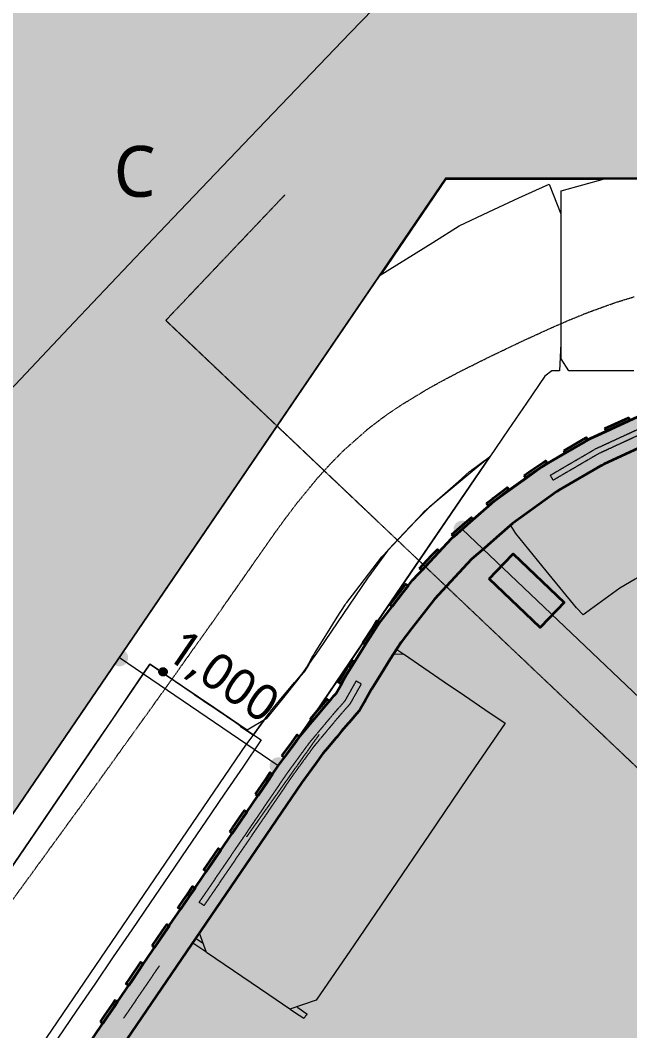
# Model space of a CAD drawing. Header units: millimetres. Extents: x -100577 to 287200, y -212120 to 238461.
# Drawn here: x 48079 to 51250, y 52474 to 57732 of the extents above; entities that cross this region are included whole.
import ezdxf

# ---------------------------------------------------------------- set-up
doc = ezdxf.new("R2010")
doc.units = ezdxf.units.MM
for name, pattern in [('DASHDOT', [3.556, 2.54, -0.508, 0, -0.508]), ('DASHED', [1.524, 1.27, -0.254]), ('PHANTOM', [6.35, 3.175, -0.635, 0.635, -0.635, 0.635, -0.635])]:
    doc.linetypes.add(name, pattern=pattern)
for name, color, linetype, lineweight in [('01_切断（構造・壁）', 7, 'Continuous', 35), ('06_部屋の色', 8, 'Continuous', 0), ('10_見えがかり', 7, 'Continuous', 13), ('11_見えがかり（家具）', 8, 'Continuous', 9), ('13_見えがかり（窓台・隠れた窓）', 7, 'DASHED', 9), ('20_上部（屋根の外形・梁）', 8, 'PHANTOM', 9), ('30_敷地・外構', 8, 'Continuous', 9), ('50_寸法', 3, 'Continuous', 9), ('70_断面の位置', 6, 'DASHDOT', 9)]:
    doc.layers.add(name, color=color, linetype=linetype, lineweight=lineweight)
doc.styles.add('JP', font='NotoSansCJKjp-Regular.otf')

msp = doc.modelspace()

# ---------------------------------------------------------------- hatches: boundary and pattern name
at = {"layer": '01_切断（構造・壁）'}
for points in [[(49764.6, 54304.9), (49776.5, 54326), (49777, 54326.8), (49777, 54326.9), (49778.6, 54329.7), (49886, 54500.5), (49937.2, 54581.9), (50060.5, 54741.4), (50119.3, 54817.6), (50182, 54884.4), (50257.4, 54964.6), (50323.2, 55034.8), (50474.8, 55168), (50516.2, 55204.3), (50547, 55231.4), (50668.9, 55319.3), (50710.6, 55349.3), (50744, 55373.4), (50788.6, 55405.6), (50796.7, 55410.4), (50802.2, 55413.5), (50804.5, 55414.9), (50836.8, 55433.8), (51045.9, 55555.9), (51053.7, 55559.5), (51079.9, 55571.6), (51316.3, 55680.7), (51330, 55685.5), (51351.6, 55693), (51536.7, 55757.7), (51597.5, 55779), (51850.6, 55841), (51886.4, 55849.7), (51886.9, 55849.9), (51888.5, 55850.1), (51923.8, 55855.2), (51988.5, 55864.6), (52170.6, 55891), (52172.1, 55891.2), (52181.7, 55892.6), (52383.2, 55902.3), (52466.6, 55906.3), (52479.2, 55906.9), (53675.6, 55906.7), (54871.9, 55906.5), (54871.8, 55831.5), (54871.8, 55756.5), (53677.3, 55756.7), (52482.8, 55756.9), (52288.7, 55747.6), (52196.1, 55743.1), (52193.5, 55742.8), (52191.9, 55742.5), (52191.3, 55742.4), (52191.2, 55742.4), (52156.2, 55737.4), (51915.6, 55702.4), (51905, 55699.9), (51881, 55694), (51640.2, 55635), (51614.3, 55625.9), (51606.6, 55623.3), (51372.7, 55541.5), (51371.1, 55540.8), (51340.3, 55526.5), (51115.3, 55422.7), (51103.6, 55415.8), (51084.5, 55404.7), (50880.9, 55285.8), (50880.3, 55285.4), (50879.4, 55284.9), (50870.5, 55279.7), (50715.1, 55167.6), (50640.6, 55114), (50570.2, 55052.1), (50496.4, 54987.3), (50427.6, 54926.9), (50296.2, 54786.8), (50254.8, 54742.8), (50233.6, 54720.2), (50147, 54608), (50116.3, 54568.3), (50060.3, 54495.9), (50004.2, 54406.6), (49956.9, 54331.4), (49939.3, 54303.6), (49907.5, 54252.9), (49906.7, 54251.5), (49906.5, 54251.2), (49906.4, 54251), (49906.4, 54251), (49906.4, 54251), (49871.5, 54189.2), (49869.3, 54185.2), (49843.9, 54140.1), (49827.2, 54121.1), (49801.6, 54091.7), (49773.4, 54059.5), (49750.7, 54032.3), (49731.1, 54008.8), (49727.2, 54004.1), (49720.2, 53995.7), (49677.7, 53944.7), (49665.8, 53930.4), (49653.7, 53915.9), (49614.7, 53862.5), (49543.8, 53765.4), (49410.5, 53569.8), (49380.7, 53526.1), (48168.7, 51747.9), (47803.1, 51211.4), (47369.3, 50575), (47224.7, 50362.9), (47212.9, 50370.9), (47207, 50375), (47201.9, 50378.4), (47100.8, 50447.4), (47100.8, 50447.4), (47100.8, 50447.4), (47679.1, 51295.9), (47961.1, 51709.6), (48044.8, 51832.4), (48173, 52020.5), (48766.6, 52891.4), (48843.5, 53004.3), (48856, 53022.5), (48930.1, 53131.3), (49118, 53407), (49233.3, 53576.2), (49281.6, 53647), (49421.2, 53851.9), (49461.7, 53907.4), (49535.4, 54008.2), (49554.8, 54031.6), (49565.1, 54043.9), (49587.9, 54071.2), (49609.1, 54096.6), (49619.4, 54109), (49644.5, 54139.1), (49659.3, 54156.9), (49696.2, 54199.1), (49711.3, 54216.4), (49720.8, 54227.2), (49753.4, 54285)], [(51121.2, 55607.2), (51228.4, 55656.6), (51243.8, 55663.7), (51244.6, 55662), (51250.1, 55650.1), (51234.7, 55643), (51127.5, 55593.5), (51126.7, 55595.2)], [(50906.8, 55492), (51008.7, 55551.5), (51014.3, 55554.8), (51021.3, 55558.9), (51023.4, 55560.1), (51024.3, 55558.5), (51031, 55547.1), (51028.9, 55545.9), (51021.9, 55541.8), (51016.3, 55538.6), (50914.4, 55479.1), (50913.4, 55480.7)], [(50700.3, 55363.7), (50736.5, 55388.3), (50799.3, 55431), (50812, 55439.6), (50813, 55438.1), (50820.4, 55427.2), (50807.8, 55418.6), (50744.9, 55375.9), (50708.8, 55351.3), (50706, 55355.3)], [(50505.5, 55218.5), (50521.7, 55230.9), (50521.8, 55231), (50537.8, 55243.2), (50538.4, 55243.7), (50540.1, 55245), (50612.6, 55300.6), (50615.6, 55296.7), (50621.8, 55288.7), (50549.2, 55233.1), (50547.5, 55231.8), (50546.9, 55231.3), (50530.9, 55219.1), (50530.8, 55219), (50514.6, 55206.6), (50511.6, 55210.4)], [(50324.5, 55055.9), (50393.2, 55116.2), (50425.9, 55145), (50429.1, 55141.3), (50435.8, 55133.7), (50403.1, 55105), (50334.4, 55044.6), (50331.2, 55048.2)], [(50156.7, 54879.3), (50219.2, 54946), (50249.1, 54977.7), (50252.6, 54974.4), (50260, 54967.5), (50230.2, 54935.7), (50167.6, 54869), (50164.1, 54872.4)], [(50519.3, 54824.9), (50597.4, 54907.1), (50643.3, 54955.3), (50908.8, 54702.8), (50871.7, 54663.8), (50784.8, 54572.4)], [(50002.5, 54690.9), (50058.4, 54763.3), (50085.1, 54797.8), (50088.9, 54794.8), (50096.9, 54788.6), (50070.3, 54754.1), (50014.4, 54681.8), (50010.6, 54684.7)], [(49861.6, 54492.7), (49911.3, 54569.4), (49935, 54606), (49939.1, 54603.3), (49947.6, 54597.8), (49923.9, 54561.2), (49874.1, 54484.5), (49870.1, 54487.2)], [(49785, 54369.6), (49804.2, 54401.6), (49808.3, 54399.1), (49817, 54393.8), (49797.9, 54361.9), (49791.8, 54351.7), (49775.4, 54324.4), (49747.6, 54278.1), (49739.9, 54282.7), (49734.8, 54285.8), (49762.5, 54332.1), (49778.9, 54359.4)], [(48828.7, 54324.9), (48827.3, 54324.4), (48826.4, 54324.1), (48826.4, 54324.1), (48826.4, 54324.1), (48824.9, 54323.8), (48823.9, 54323.7), (48822.4, 54323.6), (48821.5, 54323.5), (48820, 54323.7), (48819, 54323.8), (48819, 54323.8), (48819, 54323.8), (48817.6, 54324.1), (48816.7, 54324.3), (48815.3, 54324.8), (48814.5, 54325.1), (48814.5, 54325.1), (48814.5, 54325.1), (48813.2, 54325.8), (48812.5, 54326.2), (48811.4, 54327), (48810.7, 54327.5), (48809.7, 54328.3), (48809.1, 54328.9), (48808.2, 54330), (48807.6, 54330.6), (48807.6, 54330.6), (48807.6, 54330.6), (48806.8, 54331.8), (48806.3, 54332.6), (48806.3, 54332.6), (48806.3, 54332.6), (48805.6, 54333.9), (48805.2, 54334.7), (48805.2, 54334.7), (48805.2, 54334.7), (48804.8, 54336.2), (48804.5, 54337.1), (48804.5, 54337.1), (48804.5, 54337.1), (48804.2, 54338.6), (48804, 54339.5), (48803.9, 54341), (48803.9, 54342), (48803.9, 54342), (48803.9, 54342), (48804, 54343.5), (48804.1, 54344.4), (48804.5, 54345.9), (48804.7, 54346.8), (48805.2, 54348.1), (48805.5, 54349), (48805.5, 54349), (48805.5, 54349), (48806.2, 54350.2), (48806.6, 54351), (48807.3, 54352.1), (48807.8, 54352.7), (48808.7, 54353.7), (48809.3, 54354.4), (48810.3, 54355.3), (48811, 54355.8), (48811, 54355.8), (48811, 54355.8), (48812.2, 54356.6), (48812.9, 54357.1), (48813, 54357.2), (48814.3, 54357.8), (48815.1, 54358.2), (48815.1, 54358.2), (48815.1, 54358.2), (48816.5, 54358.7), (48817.4, 54359), (48817.4, 54359), (48817.4, 54359), (48818.9, 54359.3), (48819.9, 54359.4), (48821.4, 54359.5), (48822.3, 54359.5), (48823.8, 54359.4), (48824.8, 54359.3), (48824.8, 54359.3), (48824.8, 54359.3), (48826.2, 54359), (48827.1, 54358.8), (48828.5, 54358.3), (48829.3, 54357.9), (48829.3, 54357.9), (48829.3, 54357.9), (48830.6, 54357.3), (48831.3, 54356.9), (48832.4, 54356.1), (48833.1, 54355.6), (48834.1, 54354.7), (48834.7, 54354.2), (48835.6, 54353.1), (48836.2, 54352.5), (48836.2, 54352.5), (48836.2, 54352.5), (48837, 54351.3), (48837.5, 54350.5), (48838.2, 54349.2), (48838.6, 54348.3), (48839, 54346.9), (48839.3, 54346), (48839.3, 54346), (48839.3, 54346), (48839.6, 54344.5), (48839.8, 54343.6), (48839.9, 54342), (48839.9, 54341.1), (48839.8, 54339.6), (48839.7, 54338.7), (48839.7, 54338.7), (48839.7, 54338.7), (48839.3, 54337.2), (48839.1, 54336.3), (48838.6, 54335), (48838.3, 54334.1), (48838.3, 54334.1), (48838.3, 54334.1), (48837.6, 54332.9), (48837.2, 54332.1), (48836.5, 54331), (48836, 54330.3), (48835.1, 54329.3), (48834.5, 54328.7), (48833.5, 54327.8), (48832.8, 54327.2), (48832.8, 54327.2), (48832.8, 54327.2), (48831.6, 54326.4), (48830.9, 54325.9), (48830.9, 54325.9), (48830.9, 54325.9), (48829.5, 54325.3), (48828.7, 54324.9), (48828.7, 54324.9)], [(49623.8, 54138.1), (49676.1, 54199.9), (49683, 54194.1), (49687.5, 54190.2), (49635.2, 54128.4), (49600.3, 54087.2), (49593.4, 54093), (49588.9, 54096.9)], [(49440.7, 53904), (49492.1, 53974.4), (49520.3, 54013.1), (49524.6, 54009.9), (49532.4, 54004.2), (49504.2, 53965.5), (49452.8, 53895.2), (49448.5, 53898.3)], [(49303.5, 53705.8), (49352.6, 53777.8), (49379.6, 53817.4), (49384, 53814.4), (49392, 53808.9), (49365, 53769.3), (49315.9, 53697.4), (49311.5, 53700.4)], [(49168.9, 53508.3), (49180.9, 53526), (49184, 53530.5), (49218, 53580.3), (49245, 53619.9), (49249.4, 53616.9), (49257.4, 53611.4), (49230.4, 53571.9), (49196.4, 53522.1), (49193.3, 53517.5), (49181.3, 53499.9), (49173.9, 53505)], [(49064.8, 53355.5), (49110.4, 53422.4), (49117.8, 53417.4), (49122.8, 53414), (49077.2, 53347), (49046.7, 53302.4), (49039.3, 53307.5), (49034.3, 53310.9)], [(48945.4, 53180.3), (48975.8, 53224.9), (48983.2, 53219.9), (48988.2, 53216.5), (48957.8, 53171.9), (48941, 53147.3), (48914.3, 53108.1), (48912.1, 53104.9), (48908.1, 53107.7), (48899.8, 53113.4), (48901.9, 53116.5), (48928.6, 53155.8)], [(48765.2, 52915.9), (48816.6, 52991.5), (48841.2, 53027.5), (48845.2, 53024.8), (48853.6, 53019), (48829, 52983), (48777.6, 52907.5), (48773.6, 52910.2)], [(48649.6, 52746.4), (48706.6, 52830), (48709.7, 52827.9), (48719, 52821.6), (48662, 52737.9), (48643, 52710), (48639.9, 52712.1), (48630.6, 52718.5)], [(48496, 52521), (48520.5, 52557), (48556.2, 52609.3), (48572, 52632.5), (48575.1, 52630.4), (48584.4, 52624.1), (48568.6, 52600.9), (48532.9, 52548.6), (48508.4, 52512.5), (48504.4, 52515.3)]]:
    msp.add_hatch(color=7, dxfattribs=at).paths.add_polyline_path(points)
at = {"layer": '06_部屋の色', "true_color": 0xf6e3a4}
h = msp.add_hatch(color=8, dxfattribs=at)
h.paths.add_polyline_path([(44177.4, 42081.2), (44516.1, 42484.9), (44856, 42887.9), (43127.9, 44348.7), (46290.4, 48988.5), (46486.8, 49276.7), (46378.3, 49373.6), (46372.4, 49378.8), (46552.4, 49642.9), (46666.6, 49540.6), (46851.1, 49811.2), (46742.8, 49908.5), (46737, 49913.7), (46917.2, 50178), (47031.1, 50075.3), (47065.3, 50125.4), (47096.3, 50171), (48311.4, 51953.7), (48204.1, 52052.4), (48198.3, 52057.7), (48379.1, 52322.9), (48484.7, 52225.4), (48492, 52218.7), (48677.3, 52490.5), (48570.2, 52589.5), (48564.4, 52594.8), (48745.3, 52860.2), (48858, 52755.7), (48877.7, 52784.5), (49516.4, 53721.7), (49545.5, 53764.2), (49641.3, 53895.5), (49655.2, 53914.6), (49660, 53920.3), (49764.5, 54045.6), (49774.9, 54058.2), (49843.4, 54136.5), (49845.5, 54138.9), (49907.4, 54248.7), (49909.2, 54251.8), (49909.2, 54251.9), (49911.5, 54255.5), (50062, 54494.7), (50064.5, 54498), (50235.1, 54718.9), (50238, 54721.9), (50429, 54925.4), (50432.2, 54928.2), (50641.8, 55112.4), (50645.2, 55114.8), (50871.6, 55278.1), (50873.4, 55279.1), (51080.1, 55399.8), (51116.2, 55420.9), (51333.5, 55521.2), (51373.4, 55539.6), (51599.3, 55618.6), (51640.8, 55633.1), (51873.2, 55690), (51915.9, 55700.5), (52152.7, 55734.8), (52195.5, 55741), (52196.3, 55741.1), (52200.5, 55741.3), (52482.9, 55754.9), (52538.6, 55754.9), (54873.8, 55754.5), (54873.9, 55903), (54873.9, 55906.5), (58469.9, 55906), (58469.8, 55759.5), (58469.8, 55754), (58509.8, 55754), (58521.4, 55754), (61629.2, 55753.6), (61669.1, 55753.6), (61671, 55753.6), (61677.1, 55753.6), (61679, 55753.5), (61681, 55753.4), (61681.5, 55753.3), (61976.7, 55738.5), (61981, 55737.8), (62269.5, 55693.9), (62273.6, 55692.9), (62556.4, 55620.2), (62560.3, 55618.8), (62834.4, 55518.2), (62838, 55516.4), (63100.7, 55388.7), (63104.1, 55386.6), (63352.8, 55233.1), (63355.8, 55230.8), (63587.9, 55053.1), (63588.7, 55052.3), (63800.4, 54853.6), (63806.6, 54847.7), (63827.7, 54825.8), (63832.7, 54820.5), (63876.8, 54774.8), (64047.5, 54597.6), (66483.2, 52068.4), (66802.3, 51737.1), (66836.9, 51701.1), (66849.8, 51687.7), (66847.6, 51685.6), (66741.1, 51582.1), (66843.2, 51476.3), (66846.7, 51472.7), (66760.5, 51389), (66251.5, 50899.2), (66199.2, 50847.7), (66099.9, 50949.6), (66093.1, 50956.5), (66089.5, 50953), (66089.4, 50952.8), (66088.7, 50952.1), (66085.5, 50949), (65798.8, 50666.6), (65457.1, 50334.7), (65455.7, 50333.3), (65449.7, 50327.5), (64959, 49839.6), (64948.4, 49829), (64514.9, 49402), (64619.1, 49297.4), (64622.1, 49294.3), (64558.2, 49231.4), (64209.6, 48880), (63858.6, 48530.9), (63374.6, 48038.3), (63209.4, 47871.8), (63101.2, 47978.5), (62757.4, 47631.8), (62751.2, 47625.4), (62569.8, 47438.2), (62674.8, 47335.4), (62678.4, 47331.9), (62526.4, 47175.2), (62186.8, 46829.4), (61698.6, 46321.1), (61217.9, 45825.1), (60870.4, 45458.4), (60798.3, 45383.3), (60693.2, 45483.3), (60688.2, 45488.1), (60476.6, 45267.7), (60583.2, 45166.4), (60586.9, 45163), (60534.7, 45108.7), (60052.5, 44594.7), (59577.6, 44093.2), (59351.3, 43848.7), (59245.2, 43947.7), (59240.1, 43952.5), (59127.1, 43830.4), (59123.3, 43826.3), (58798.2, 43479.6), (58793.4, 43474.5), (58791.1, 43472.1), (58786.7, 43467.3), (58785.4, 43465.8), (58328.3, 42967.2), (58324.2, 42962.6), (57843.8, 42443.3), (57833.4, 42432.1), (57526.4, 42092.4), (57519.7, 42085.1), (57178.2, 41712.2), (56717.9, 41198.3), (56709.1, 41188.4), (56708.9, 41188.2), (56707.9, 41187.1), (56250, 40680.5), (56244.5, 40674.4), (55927.7, 40316), (55923, 40310.6), (55590.5, 39939.1), (55585.5, 39933.5), (55128.5, 39411.1), (55121.6, 39403.3), (54664.1, 38885.3), (54492.8, 38686.8), (54605.6, 38588.5), (54607.4, 38587), (54461.8, 38418.2), (54129.2, 38037.8), (53671.3, 37502), (53220.2, 36979.1), (52907.7, 36608.5), (52646.1, 36302.3), (51656.5, 37138.8), (51347.2, 37400.2), (51845.2, 37987.1), (52358.5, 38587.4), (52860.8, 39170.5), (53365.4, 39751.7), (50500.3, 42248), (49986.6, 41656.2), (49475, 41062.4), (48965.7, 40466.8), (48445.3, 39853.7), (48405.3, 39806.3), (50696.8, 37870.2), (50245.1, 37333.6), (49756.1, 36748.6), (49431.2, 36357.7), (48949, 35773.6), (48946.5, 35772), (48943.2, 35772.2), (43003.2, 40658.3), (43001.4, 40661.7), (43002.5, 40665.4), (43671, 41474)])
h.paths.add_polyline_path([(59417.2, 48399.8), (59346.9, 48477.5), (59271.8, 48550.4), (59192, 48618.2), (59108, 48680.7), (59020, 48737.5), (58928.6, 48788.5), (58834, 48833.3), (58736.6, 48871.9), (58637, 48904.1), (58535.4, 48929.6), (58432.5, 48948.5), (58328.5, 48960.5), (58223.9, 48965.8), (58119.2, 48964.2), (58014.9, 48955.8), (57911.3, 48940.5), (57808.9, 48918.5), (57708.2, 48889.9), (57609.6, 48854.7), (57513.5, 48813.2), (57420.3, 48765.4), (57330.4, 48711.7), (57244.3, 48652.2), (57162.2, 48587.2), (57084.5, 48517), (57011.6, 48441.8), (56943.8, 48362.1), (56881.3, 48278), (56824.5, 48190.1), (56773.6, 48098.7), (56728.7, 48004), (56690.1, 47906.7), (56658, 47807.1), (56632.4, 47705.5), (56613.6, 47602.6), (56601.5, 47498.5), (56596.2, 47393.9), (56597.8, 47289.3), (56606.3, 47184.9), (56621.5, 47081.3), (56643.5, 46978.9), (56672.1, 46878.3), (56707.3, 46779.6), (56748.9, 46683.5), (56796.6, 46590.4), (56850.3, 46500.5), (56909.8, 46414.3), (56974.8, 46332.3), (57045, 46254.6), (57120.2, 46181.7), (57199.9, 46113.9), (57284, 46051.4), (57371.9, 45994.6), (57463.4, 45943.6), (57558, 45898.7), (57655.3, 45860.2), (57754.9, 45828), (57856.5, 45802.5), (57959.5, 45783.6), (58063.5, 45771.5), (58168.1, 45766.3), (58272.8, 45767.9), (58377.1, 45776.3), (58480.7, 45791.6), (58583, 45813.6), (58683.7, 45842.2), (58782.4, 45877.4), (58878.5, 45918.9), (58971.7, 45966.6), (59061.5, 46020.4), (59147.7, 46079.9), (59229.8, 46144.9), (59307.4, 46215.1), (59380.3, 46290.2), (59448.1, 46370), (59510.6, 46454.1), (59567.4, 46542), (59618.4, 46633.4), (59663.3, 46728.1), (59701.9, 46825.4), (59734, 46925), (59759.5, 47026.6), (59778.4, 47129.5), (59790.5, 47233.5), (59795.7, 47338.1), (59794.1, 47442.8), (59785.7, 47547.1), (59770.4, 47650.8), (59748.4, 47753.1), (59719.8, 47853.8), (59684.6, 47952.5), (59643.1, 48048.6), (59595.4, 48141.7), (59541.6, 48231.6), (59482.1, 48317.8)], flags=0)
at = {"layer": '30_敷地・外構'}
msp.add_hatch(color=8, dxfattribs=at).paths.add_polyline_path([(203769.5, 214442.2), (243429.9, 177722.4), (287200.4, 133010.5), (281793.1, -51921.2), (240885.5, -149400.6), (236609.7, -153248.5), (133667.7, -201676.7), (129226.2, -203199.9), (92493.3, -208828.8), (80788.6, -210334.9), (60527.7, -212120.5), (29239.6, -207578.6), (4133.8, -203331.5), (-18461.2, -198214.2), (-25999.5, -196278.4), (-94563.8, -156949.3), (-100576.7, -152008.9), (-15558.2, -27276.9), (128293.3, -27285.8), (128295.1, 900.2), (83295.1, 903), (83298.1, 56905.6), (50292.3, 56910.4), (20297, 12903.7), (20297.7, 906.9), (3652.8, 907.9), (165570.8, 238460.5)])
h = msp.add_hatch(color=8, dxfattribs=at)
h.paths.add_polyline_path([(70281.8, 69207.8), (73677.5, 71131.7), (76317.4, 70450.3), (93200.2, 82501.8), (103770.8, 90730.6), (105767.7, 92615), (106777, 92003.9), (118469.6, 107201.5), (129043.6, 119707.7), (151078.7, 145305.3), (166376.8, 164634), (171338.8, 170679.3), (187221.6, 191433.9), (198287.1, 205505.8), (198077.8, 207155.4), (198176.7, 210842.5), (200714.4, 210456.7), (204131.2, 206946.8), (209555.7, 200562), (211125.9, 198648.5), (212482.5, 197237.2), (214840.2, 195221.2), (221884.4, 189362.5), (224837.6, 186553.4), (231278.8, 180241.4), (233222.4, 178925.4), (234262.7, 178289.6), (238252.8, 175499.1), (239941, 174138.4), (238463.9, 171833.7), (214169.7, 143331.8), (209158, 139970.9), (184287.9, 106391.7), (183978.8, 101792.3), (187006.4, 98885.9), (183025.8, 93881.7), (165710.5, 106977.9), (169773.7, 111251.6), (174631.2, 107898.8), (178916.9, 108657.7), (203772.1, 141800.6), (210006.1, 145862.8), (226838.7, 165530.3), (229045.1, 168159.5), (228926.8, 173574.7), (225566, 172051.7), (219062, 168983.4), (203917.8, 160610.9), (202180.3, 160000.3), (200038.9, 159685.2), (197646.8, 159569.2), (191232.4, 159713.7), (183101.3, 159306.8), (180096, 159014.2), (168070.4, 160234.9), (162297.1, 151659), (173068.1, 147576.7), (172195.8, 145262.2), (160705.7, 149610.5), (132461.2, 116785.1), (121949.3, 104357), (112882.8, 92798.2), (110861.5, 90176.8), (104210.4, 83405.4), (97491.3, 77480.3), (91406.2, 72673.6), (81313, 65672.4), (81913.6, 64348.8), (188764.9, 67868.7), (246788.5, 67840.1), (246782.4, 63340.4), (205026.1, 63372.3), (201917.6, 60299.6), (196541.2, 60910.6), (193812.1, 63375.4), (188843, 63378.7), (126859.9, 61341.1), (83292.6, 59800.2), (83292.1, 56905.6), (50292.3, 56910.4), (20297, 12903.7), (20297, 12688.5), (15590.7, 3142.9), (14531.9, 521.6), (14417.8, -2475.5), (17720, -43184.1), (25175.2, -42918.5), (79835.2, -42007), (146150.7, -40578.9), (241235.5, -38178.8), (246311.2, -38102.7), (247627, -49076.9), (261713.2, -83458.2), (157801.7, -94080.4), (165058.9, -133727.2), (125695.1, -141051.4), (124858.5, -140143.1), (118887.5, -141940.9), (123034.3, -155932.7), (127770.8, -172228.3), (146551, -170016.7), (170292.1, -167511), (174821.9, -166335.5), (176248.1, -172157.3), (171364.9, -173432), (147215.1, -175970), (104092.5, -181701.7), (47870.9, -189957.7), (8834.5, -196640), (5104.1, -198423.7), (4305.2, -197393.1), (3768, -190337.6), (6822.6, -189843.8), (32763, -185393.7), (35342.7, -181411.3), (31434.2, -162225.7), (28768.7, -160898.3), (-9297.6, -166488.1), (-10932.9, -168206.2), (-6545.2, -190414.5), (-10493.4, -191063.3), (-16165.6, -162327.1), (-26790.2, -120042.4), (-7087.1, -114417.5), (18234.2, -108159), (19923.5, -105794.1), (14653.4, -79966.8), (13290.8, -79523.1), (-25792.5, -92480.8), (-55264.6, -101098.3), (-56830.6, -103919.1), (-41581.5, -164299.3), (-39301.9, -166240.5), (-28152.8, -163917.1), (-27140.8, -168806), (-41869.2, -171871.6), (-45676.2, -172875.7), (-47156.1, -168100.7), (-45926.7, -165398.6), (-61931.1, -102077.8), (-67560.2, -103569.8), (-63454.4, -97546.1), (-48680.2, -93970.1), (-27190.9, -87692.8), (-10339.7, -82620.1), (13576, -74692.3), (11129, -62712.5), (4851.7, -55163.2), (-7349.7, -55898.5), (-35297.5, -58584.6), (-37037.7, -58789.7), (-28960.4, -46939.4), (-8207.5, -44935.7), (7055.9, -44015.2), (3105.4, -3032.2), (840.6, -3217.9), (7522.9, 6585.8), (10187.5, 6878.3), (11706.4, 9732.8), (14901.5, 15113.4), (16646.9, 17889.1), (22187.6, 25269.1), (30756.1, 36198.6), (31077.5, 37245.9), (31975.8, 38563.7), (31567.5, 38842), (31588.6, 38910.6), (30327, 40042.1), (49726.1, 68502.9)])
h.paths.add_polyline_path([(249686.5, -79169.6), (252259.2, -74874.4), (242638.1, -51401.1), (239775.7, -49213.7), (181560.6, -50672.4), (180361.5, -51600.4), (186760.2, -82836), (189879.9, -85279.1)], flags=0)
h.paths.add_polyline_path([(122432.1, -172857.2), (117492, -157794.3), (113402.4, -143592.4), (102608.5, -146842.3), (107948.6, -173032.7), (109906.3, -174334.1)], flags=0)
h.paths.add_polyline_path([(102996.6, -140548.1), (124602.2, -135154.1), (156696.1, -129184.4), (157833, -127530), (155666.1, -115696.7), (153986.3, -115089.9), (100253.9, -125531.9), (98537.9, -126917.3), (100981.6, -138868.5)], flags=0)
h.paths.add_polyline_path([(181053.6, -86178), (182290.1, -83401.5), (175965.9, -52507), (173537.3, -50882.1), (151095.8, -51446.1), (149631.6, -53415.5), (155735.4, -84812.1), (159727.9, -88358.6)], flags=0)
h.paths.add_polyline_path([(99494.3, -121610.6), (153219.1, -111162.3), (154578.8, -109774.6), (152277.1, -97194.9), (149896.3, -96119.8), (96586.6, -107524.3), (94891.3, -109028.4), (97241.7, -120535.1)], flags=0)
h.paths.add_polyline_path([(75896.9, -176990.2), (78241.8, -179443.5), (101889, -175966.4), (103551.3, -173924.8), (87363.8, -94627.4), (84319.8, -93101.1), (61964.6, -97605.5), (60072.8, -99694.4), (67162.3, -133433.2)], flags=0)
h.paths.add_polyline_path([(95750.4, -103618.9), (148859.4, -92258.5), (150733.9, -89644.7), (148254.3, -79377.5), (145045.1, -77400.2), (93521.8, -88309.4), (91195.7, -90896.2), (93506.5, -102243.3)], flags=0)
h.paths.add_polyline_path([(43382.8, -180823.1), (48031.7, -183881.9), (70055.1, -180646.6), (71981.9, -177742.1), (63245.7, -134234.7), (56561.5, -102428.6), (52408.1, -99533.9), (29809, -104087.4), (28183.3, -106324.1)], flags=0)
h.paths.add_polyline_path([(89321.7, -81754.1), (91291.1, -82655.5), (145232, -71228.9), (146664.1, -69541), (143754.5, -54561.9), (140927.6, -51686.8), (84918.2, -52894.1), (83660.4, -53992.7)], flags=0)
h.paths.add_polyline_path([(26104.8, -96137.2), (28626.9, -98207.3), (83131.5, -87228.8), (85408.9, -85024.9), (82982.7, -73164.2), (80491.6, -71617.5), (25091, -79979.4), (23284.3, -82315)], flags=0)
h.paths.add_polyline_path([(8662.3, -116696.7), (16955.9, -155943.6), (19718.1, -157181.6), (28042.5, -155955.5), (29652, -153514.1), (21590.4, -113992.6), (19195.1, -112036.1), (11433.2, -113952.7)], flags=0)
h.paths.add_polyline_path([(-14901.1, -146868.3), (-13246.6, -153270), (-11595.5, -160014.5), (-10030.9, -161553.2), (11082.9, -158450), (13057.8, -154408.2), (5242.1, -117420.3), (2042.8, -116282), (-6056.4, -118286.7), (-18134.3, -121726.9), (-20359.4, -125135)], flags=0)
h.paths.add_polyline_path([(21655.5, -74325.8), (23826.9, -76129.8), (79893, -67670.8), (81368.1, -65237.5), (79190.5, -54559.2), (77563.5, -53034.8), (26041.5, -53901.6), (19126.3, -61936.4)], flags=0)
h.paths.add_polyline_path([(189980.9, 189290.1), (174073.1, 168504.1), (169859.1, 162049), (180101.3, 161022.9), (182960.3, 161291.7), (191203.4, 161711.3), (197625.7, 161560.6), (199848, 161671.4), (201703.1, 161946.9), (203092.1, 162439.7), (218116.6, 170741.8), (225532, 174554.4), (228861.8, 176201.2), (228827.8, 177751.9), (222409.3, 184045.9), (219560.9, 186746.1), (212587, 192548.9), (210073, 194689.2), (208505.3, 196332.2), (206877.2, 198317.3), (203662.6, 202101.3), (200069.2, 202133.5)], flags=0)
h.paths.add_polyline_path([(11098.7, -3879.5), (11053.3, -3474.8), (10631.2, -2734.1), (9456.7, -2857.9), (9312.6, -4172.2), (12771.6, -42208.1), (13096.5, -42585.8), (13413.3, -42769.7), (14294.3, -42685.8), (14446.4, -42063.9)], flags=0)
at = {"layer": '50_寸法'}
for points in [[(50413.6, 55055.3), (50407.5, 55048.9), (50400.2, 55043.9), (50392.1, 55040.4), (50383.5, 55038.6), (50374.7, 55038.4), (50366, 55040), (50357.8, 55043.3), (50350.4, 55048), (50344, 55054.2), (50339, 55061.4), (50335.5, 55069.5), (50333.7, 55078.2), (50333.5, 55087), (50335.1, 55095.7), (50338.4, 55103.9), (50343.2, 55111.3), (50349.3, 55117.6), (50356.6, 55122.6), (50364.7, 55126.1), (50373.3, 55128), (50382.1, 55128.1), (50390.8, 55126.5), (50399, 55123.3), (50406.4, 55118.5), (50412.7, 55112.3), (50417.7, 55105.1), (50421.2, 55097), (50423.1, 55088.4), (50423.2, 55079.5), (50421.6, 55070.9), (50418.4, 55062.7)], [(48630.3, 54387), (48624.2, 54380.6), (48616.9, 54375.6), (48608.8, 54372.1), (48600.2, 54370.3), (48591.4, 54370.1), (48582.7, 54371.7), (48574.5, 54375), (48567.1, 54379.8), (48560.8, 54385.9), (48555.7, 54393.2), (48552.2, 54401.3), (48550.4, 54409.9), (48550.3, 54418.7), (48551.8, 54427.4), (48555.1, 54435.6), (48559.9, 54443), (48566, 54449.3), (48573.3, 54454.3), (48581.4, 54457.8), (48590, 54459.7), (48598.8, 54459.8), (48607.5, 54458.2), (48615.7, 54455), (48623.1, 54450.2), (48629.4, 54444.1), (48634.5, 54436.8), (48638, 54428.7), (48639.8, 54420.1), (48639.9, 54411.3), (48638.4, 54402.6), (48635.1, 54394.4)], [(49456.5, 53823.9), (49450.3, 53817.5), (49443.1, 53812.5), (49435, 53809), (49426.3, 53807.2), (49417.5, 53807), (49408.8, 53808.6), (49400.6, 53811.9), (49393.2, 53816.7), (49386.9, 53822.8), (49381.9, 53830.1), (49378.4, 53838.2), (49376.5, 53846.8), (49376.4, 53855.6), (49378, 53864.3), (49381.2, 53872.5), (49386, 53879.9), (49392.2, 53886.2), (49399.4, 53891.2), (49407.5, 53894.7), (49416.2, 53896.6), (49425, 53896.7), (49433.7, 53895.1), (49441.9, 53891.9), (49449.3, 53887.1), (49455.6, 53881), (49460.6, 53873.7), (49464.1, 53865.6), (49466, 53857), (49466.1, 53848.2), (49464.5, 53839.5), (49461.3, 53831.3)]]:
    msp.add_hatch(color=7, dxfattribs=at).paths.add_polyline_path(points)
at = {"layer": '70_断面の位置'}
msp.add_hatch(color=7, dxfattribs=at).paths.add_polyline_path([(49110.9, 57011.8), (50143.7, 57548.3), (49662.3, 56488.7)])

# ---------------------------------------------------------------- linework, layer by layer
at = {"layer": '01_切断（構造・壁）'}
for points in [[(49764.6, 54304.9), (49776.5, 54326), (49777, 54326.8), (49777, 54326.9), (49778.6, 54329.7), (49886, 54500.5), (49937.2, 54581.9), (50060.5, 54741.4), (50119.3, 54817.6), (50182, 54884.4), (50257.4, 54964.6), (50323.2, 55034.8), (50474.8, 55168), (50516.2, 55204.3), (50547, 55231.4), (50668.9, 55319.3), (50710.6, 55349.3), (50744, 55373.4), (50788.6, 55405.6), (50796.7, 55410.4), (50802.2, 55413.5), (50804.5, 55414.9), (50836.8, 55433.8), (51045.9, 55555.9), (51053.7, 55559.5), (51079.9, 55571.6), (51316.3, 55680.7)], [(51121.2, 55607.2), (51228.4, 55656.6), (51243.8, 55663.7), (51244.6, 55662), (51250.1, 55650.1), (51234.7, 55643), (51127.5, 55593.5), (51126.7, 55595.2), (51121.2, 55607.2)], [(51340.3, 55526.5), (51115.3, 55422.7), (51103.6, 55415.8), (51084.5, 55404.7), (50880.9, 55285.8), (50880.3, 55285.4), (50879.4, 55284.9), (50870.5, 55279.7), (50715.1, 55167.6), (50640.6, 55114), (50570.2, 55052.1), (50496.4, 54987.3), (50427.6, 54926.9), (50296.2, 54786.8), (50254.8, 54742.8), (50233.6, 54720.2), (50147, 54608), (50116.3, 54568.3), (50060.3, 54495.9), (50004.2, 54406.6), (49956.9, 54331.4), (49939.3, 54303.6), (49907.5, 54252.9), (49906.7, 54251.5), (49906.5, 54251.2), (49906.4, 54251), (49906.4, 54251), (49906.4, 54251), (49871.5, 54189.2), (49869.3, 54185.2), (49843.9, 54140.1), (49827.2, 54121.1), (49801.6, 54091.7), (49773.4, 54059.5), (49750.7, 54032.3), (49731.1, 54008.8), (49727.2, 54004.1), (49720.2, 53995.7), (49677.7, 53944.7), (49665.8, 53930.4), (49653.7, 53915.9), (49614.7, 53862.5), (49543.8, 53765.4), (49410.5, 53569.8), (49380.7, 53526.1), (48168.7, 51747.9)], [(50906.8, 55492), (51008.7, 55551.5), (51014.3, 55554.8), (51021.3, 55558.9), (51023.4, 55560.1), (51024.3, 55558.5), (51031, 55547.1), (51028.9, 55545.9), (51021.9, 55541.8), (51016.3, 55538.6), (50914.4, 55479.1), (50913.4, 55480.7), (50906.8, 55492)], [(50700.3, 55363.7), (50736.5, 55388.3), (50799.3, 55431), (50812, 55439.6), (50813, 55438.1), (50820.4, 55427.2), (50807.8, 55418.6), (50744.9, 55375.9), (50708.8, 55351.3), (50706, 55355.3), (50700.3, 55363.7)], [(50505.5, 55218.5), (50521.7, 55230.9), (50521.8, 55231), (50537.8, 55243.2), (50538.4, 55243.7), (50540.1, 55245), (50612.6, 55300.6), (50615.6, 55296.7), (50621.8, 55288.7), (50549.2, 55233.1), (50547.5, 55231.8), (50546.9, 55231.3), (50530.9, 55219.1), (50530.8, 55219), (50514.6, 55206.6), (50511.6, 55210.4), (50505.5, 55218.5)], [(50324.5, 55055.9), (50393.2, 55116.2), (50425.9, 55145), (50429.1, 55141.3), (50435.8, 55133.7), (50403.1, 55105), (50334.4, 55044.6), (50331.2, 55048.2), (50324.5, 55055.9)], [(50156.7, 54879.3), (50219.2, 54946), (50249.1, 54977.7), (50252.6, 54974.4), (50260, 54967.5), (50230.2, 54935.7), (50167.6, 54869), (50164.1, 54872.4), (50156.7, 54879.3)], [(50519.3, 54824.9), (50597.4, 54907.1), (50643.3, 54955.3), (50908.8, 54702.8), (50871.7, 54663.8), (50784.8, 54572.4), (50519.3, 54824.9)], [(50002.5, 54690.9), (50058.4, 54763.3), (50085.1, 54797.8), (50088.9, 54794.8), (50096.9, 54788.6), (50070.3, 54754.1), (50014.4, 54681.8), (50010.6, 54684.7), (50002.5, 54690.9)], [(49861.6, 54492.7), (49911.3, 54569.4), (49935, 54606), (49939.1, 54603.3), (49947.6, 54597.8), (49923.9, 54561.2), (49874.1, 54484.5), (49870.1, 54487.2), (49861.6, 54492.7)], [(49785, 54369.6), (49804.2, 54401.6), (49808.3, 54399.1), (49817, 54393.8), (49797.9, 54361.9), (49791.8, 54351.7), (49775.4, 54324.4), (49747.6, 54278.1), (49739.9, 54282.7), (49734.8, 54285.8), (49762.5, 54332.1), (49778.9, 54359.4), (49785, 54369.6)], [(48828.7, 54324.9), (48827.3, 54324.4), (48826.4, 54324.1), (48826.4, 54324.1), (48826.4, 54324.1), (48824.9, 54323.8), (48823.9, 54323.7), (48822.4, 54323.6), (48821.5, 54323.5), (48820, 54323.7), (48819, 54323.8), (48819, 54323.8), (48819, 54323.8), (48817.6, 54324.1), (48816.7, 54324.3), (48815.3, 54324.8), (48814.5, 54325.1), (48814.5, 54325.1), (48814.5, 54325.1), (48813.2, 54325.8), (48812.5, 54326.2), (48811.4, 54327), (48810.7, 54327.5), (48809.7, 54328.3), (48809.1, 54328.9), (48808.2, 54330), (48807.6, 54330.6), (48807.6, 54330.6), (48807.6, 54330.6), (48806.8, 54331.8), (48806.3, 54332.6), (48806.3, 54332.6), (48806.3, 54332.6), (48805.6, 54333.9), (48805.2, 54334.7), (48805.2, 54334.7), (48805.2, 54334.7), (48804.8, 54336.2), (48804.5, 54337.1), (48804.5, 54337.1), (48804.5, 54337.1), (48804.2, 54338.6), (48804, 54339.5), (48803.9, 54341), (48803.9, 54342), (48803.9, 54342), (48803.9, 54342), (48804, 54343.5), (48804.1, 54344.4), (48804.5, 54345.9), (48804.7, 54346.8), (48805.2, 54348.1), (48805.5, 54349), (48805.5, 54349), (48805.5, 54349), (48806.2, 54350.2), (48806.6, 54351), (48807.3, 54352.1), (48807.8, 54352.7), (48808.7, 54353.7), (48809.3, 54354.4), (48810.3, 54355.3), (48811, 54355.8), (48811, 54355.8), (48811, 54355.8), (48812.2, 54356.6), (48812.9, 54357.1), (48813, 54357.2), (48814.3, 54357.8), (48815.1, 54358.2), (48815.1, 54358.2), (48815.1, 54358.2), (48816.5, 54358.7), (48817.4, 54359), (48817.4, 54359), (48817.4, 54359), (48818.9, 54359.3), (48819.9, 54359.4), (48821.4, 54359.5), (48822.3, 54359.5), (48823.8, 54359.4), (48824.8, 54359.3), (48824.8, 54359.3), (48824.8, 54359.3), (48826.2, 54359), (48827.1, 54358.8), (48828.5, 54358.3), (48829.3, 54357.9), (48829.3, 54357.9), (48829.3, 54357.9), (48830.6, 54357.3), (48831.3, 54356.9), (48832.4, 54356.1), (48833.1, 54355.6), (48834.1, 54354.7), (48834.7, 54354.2), (48835.6, 54353.1), (48836.2, 54352.5), (48836.2, 54352.5), (48836.2, 54352.5), (48837, 54351.3), (48837.5, 54350.5), (48838.2, 54349.2), (48838.6, 54348.3), (48839, 54346.9), (48839.3, 54346), (48839.3, 54346), (48839.3, 54346), (48839.6, 54344.5), (48839.8, 54343.6), (48839.9, 54342), (48839.9, 54341.1), (48839.8, 54339.6), (48839.7, 54338.7), (48839.7, 54338.7), (48839.7, 54338.7), (48839.3, 54337.2), (48839.1, 54336.3), (48838.6, 54335), (48838.3, 54334.1), (48838.3, 54334.1), (48838.3, 54334.1), (48837.6, 54332.9), (48837.2, 54332.1), (48836.5, 54331), (48836, 54330.3), (48835.1, 54329.3), (48834.5, 54328.7), (48833.5, 54327.8), (48832.8, 54327.2), (48832.8, 54327.2), (48832.8, 54327.2), (48831.6, 54326.4), (48830.9, 54325.9), (48830.9, 54325.9), (48830.9, 54325.9), (48829.5, 54325.3), (48828.7, 54324.9), (48828.7, 54324.9), (48828.7, 54324.9)], [(48173, 52020.5), (48766.6, 52891.4), (48843.5, 53004.3), (48856, 53022.5), (48930.1, 53131.3), (49118, 53407), (49233.3, 53576.2), (49281.6, 53647), (49421.2, 53851.9), (49461.7, 53907.4), (49535.4, 54008.2), (49554.8, 54031.6), (49565.1, 54043.9), (49587.9, 54071.2), (49609.1, 54096.6), (49619.4, 54109), (49644.5, 54139.1), (49659.3, 54156.9), (49696.2, 54199.1), (49711.3, 54216.4), (49720.8, 54227.2), (49753.4, 54285), (49764.6, 54304.9)], [(49623.8, 54138.1), (49676.1, 54199.9), (49683, 54194.1), (49687.5, 54190.2), (49635.2, 54128.4), (49600.3, 54087.2), (49593.4, 54093), (49588.9, 54096.9), (49623.8, 54138.1)], [(49440.7, 53904), (49492.1, 53974.4), (49520.3, 54013.1), (49524.6, 54009.9), (49532.4, 54004.2), (49504.2, 53965.5), (49452.8, 53895.2), (49448.5, 53898.3), (49440.7, 53904)], [(49303.5, 53705.8), (49352.6, 53777.8), (49379.6, 53817.4), (49384, 53814.4), (49392, 53808.9), (49365, 53769.3), (49315.9, 53697.4), (49311.5, 53700.4), (49303.5, 53705.8)], [(49168.9, 53508.3), (49180.9, 53526), (49184, 53530.5), (49218, 53580.3), (49245, 53619.9), (49249.4, 53616.9), (49257.4, 53611.4), (49230.4, 53571.9), (49196.4, 53522.1), (49193.3, 53517.5), (49181.3, 53499.9), (49173.9, 53505), (49168.9, 53508.3)], [(49064.8, 53355.5), (49110.4, 53422.4), (49117.8, 53417.4), (49122.8, 53414), (49077.2, 53347), (49046.7, 53302.4), (49039.3, 53307.5), (49034.3, 53310.9), (49064.8, 53355.5)], [(48945.4, 53180.3), (48975.8, 53224.9), (48983.2, 53219.9), (48988.2, 53216.5), (48957.8, 53171.9), (48941, 53147.3), (48914.3, 53108.1), (48912.1, 53104.9), (48908.1, 53107.7), (48899.8, 53113.4), (48901.9, 53116.5), (48928.6, 53155.8), (48945.4, 53180.3)], [(48765.2, 52915.9), (48816.6, 52991.5), (48841.2, 53027.5), (48845.2, 53024.8), (48853.6, 53019), (48829, 52983), (48777.6, 52907.5), (48773.6, 52910.2), (48765.2, 52915.9)], [(48649.6, 52746.4), (48706.6, 52830), (48709.7, 52827.9), (48719, 52821.6), (48662, 52737.9), (48643, 52710), (48639.9, 52712.1), (48630.6, 52718.5), (48649.6, 52746.4)], [(48496, 52521), (48520.5, 52557), (48556.2, 52609.3), (48572, 52632.5), (48575.1, 52630.4), (48584.4, 52624.1), (48568.6, 52600.9), (48532.9, 52548.6), (48508.4, 52512.5), (48504.4, 52515.3), (48496, 52521)]]:
    msp.add_lwpolyline(points, dxfattribs=at)
at = {"layer": '10_見えがかり'}
for points in [[(49960.3, 56412.5), (50295.5, 56904.4), (51100.6, 56904.2)], [(50893.9, 56553.3), (50893.9, 56699), (50893.9, 56844.8), (51118.9, 56907.2), (51512.7, 56907.2)], [(50225.6, 56575.7), (50362.8, 56661.3), (50516.2, 56735.6), (50673.6, 56807.2), (50831, 56878.7), (50891.9, 56724.9)], [(44909.5, 48653.9), (45069.2, 49242), (49951.1, 56404.5), (50225.6, 56575.7)], [(51272.1, 55907.6), (51204.2, 55907.7), (51136.3, 55907.7), (51000.5, 55907.7), (50932.6, 55907.7), (50893.8, 55970.2), (50893.8, 56116), (50893.8, 56261.7), (50893.9, 56553.3)], [(50891.8, 56049.8), (50885.5, 55907.8), (50864.9, 55907.8), (50844.2, 55907.8), (50808.7, 55879.8), (50713.4, 55740.1), (50618.2, 55600.4), (50522.9, 55460.6), (50419.3, 55374.5), (50315.6, 55288.4), (50211.9, 55202.3), (50133.7, 55123.7), (49989.8, 54970.5), (49885.2, 54828), (49632.5, 54455.2), (49523.6, 54302.2), (49441, 54199.5), (49358.4, 54096.7), (49258.7, 54037.5), (49090.4, 54152.2), (48922.1, 54266.9), (48834.8, 54326.4)], [(51124.4, 55595.4), (51044.5, 55558.5), (51031.2, 55550.7)], [(50911.1, 55480.6), (50821.9, 55428.5)], [(50513.3, 55450), (49938.2, 54606.3)], [(50706.9, 55350.4), (50623.2, 55290.1)], [(50512.9, 55205.5), (50435.3, 55137.3)], [(50330.9, 55045.5), (50321.1, 55036.9), (50259.2, 54971)], [(50164.1, 54869.6), (50117, 54819.6), (50095.8, 54792)], [(50010.8, 54682), (49947.6, 54600.2)], [(49860, 54491.5), (49610.8, 54125.8)], [(48803.3, 54347.9), (48753.9, 54381.6), (47310.6, 52264.2), (46589, 51205.5), (46578.9, 50902.2), (46914.5, 50673.5), (46686, 50193.9), (46193.1, 49470.9), (45700.3, 48747.8), (45323.5, 48371.8)], [(49539.5, 54321), (49558.3, 54342.2), (49581.7, 54380.4)], [(49733.4, 54253.7), (49718.3, 54228.9), (49687.7, 54192.7)], [(49223.9, 54058.8), (49292.8, 54011.8), (49348.1, 54088.3)], [(49589.1, 54094), (49530.5, 54008.1)], [(49597.8, 54086.6), (49539.6, 54017.8)]]:
    msp.add_lwpolyline(points, dxfattribs=at)
at = {"layer": '11_見えがかり（家具）'}
for points in [[(51105.4, 55414.6), (51133.3, 55428.8)], [(51615.7, 54990.8), (51529.6, 54953.1), (51444.2, 54913.7), (51360.5, 54871), (51279.2, 54823.6), (51198, 54776.2), (51121.7, 54721.2), (51045.4, 54666.2), (51012.4, 54641.9), (51008.2, 54638.3), (50973.2, 54674.1), (50814.9, 54867.8), (50656.6, 55061.4), (50631.2, 55103)], [(50023.1, 54432.8), (50072.1, 54434.4), (50177.9, 54362.3), (50283.7, 54290.2), (50389.5, 54218.1), (50495.4, 54145.9), (50601.2, 54073.8), (50404.8, 53785.6), (50208.3, 53497.5), (50011.9, 53209.3), (49815.5, 52921.1), (49619.1, 52632.9), (49481.3, 52586.1), (49372.8, 52660.1), (49047.5, 52881.8), (49011.6, 52980.9)], [(50038.5, 54457.3), (50069.3, 54436.3)], [(48993.7, 52954.8), (49027.2, 52932)], [(49044.7, 52883.8), (49023.4, 52898.3), (48976.8, 52930)], [(49518.9, 52596.8), (49522.3, 52594.5), (49570.5, 52561.6), (49569.1, 52559.6), (49566.3, 52555.5), (49564.9, 52553.4), (49563.5, 52551.3), (49560.6, 52547.2), (49559.2, 52545.1), (49557.8, 52543.1), (49555, 52538.9), (49553.6, 52536.9), (49505.4, 52569.7), (49483.4, 52584.7)]]:
    msp.add_lwpolyline(points, dxfattribs=at)
at = {"layer": '13_見えがかり（窓台・隠れた窓）'}
for points in [[(51073.6, 55502.6), (51338.9, 55625), (51614.6, 55721.4), (51898.4, 55790.9), (52177.6, 55831.4), (52181.9, 55801.7), (51904.1, 55761.4), (51623.2, 55692.6), (51350.1, 55597.2), (51087.5, 55476), (50852.1, 55338.5), (50837, 55364.4), (51073.6, 55502.6)], [(49770, 54192.3), (49827.3, 54294), (49853.5, 54279.3), (49794.6, 54174.9), (49727.8, 54098.4), (49606.3, 53952.8), (49494.8, 53800), (49034.6, 53124.9), (49009.9, 53141.8), (49470.3, 53817.3), (49582.7, 53971.3), (49705, 54117.9), (49770, 54192.3)], [(49634.3, 54016), (49256, 53482.9)], [(48617.7, 52539.8), (48803.4, 52812.2)]]:
    msp.add_lwpolyline(points, dxfattribs=at)
at = {"layer": '20_上部（屋根の外形・梁）'}
for points in [[(49971.5, 55668.7), (50054, 55725.3), (50054.7, 55725.7), (50196.8, 55812.3), (50197.3, 55812.6), (50263.2, 55849), (50285.1, 55861.1), (50285.4, 55861.2), (50374.6, 55907.9), (50374.9, 55908), (50520.1, 55980.4), (50520.3, 55980.5), (50624, 56030), (50624, 56030), (50701.2, 56066.9), (50701.4, 56067), (50845.6, 56132.9), (50845.9, 56133), (50937.4, 56172.7), (50937.7, 56172.8), (50996.7, 56196.8), (51030, 56210.4), (51030.5, 56210.6), (51178.1, 56263.9), (51178.8, 56264.1), (51273.8, 56293.2)], [(47967.3, 53056.4), (48192.3, 53365.8), (48417.3, 53675.1), (48424, 53684.3), (48424.1, 53684.5), (48640.6, 53985.9), (48839.1, 54262.5), (48839.2, 54262.6), (48863.6, 54296.9), (49073.1, 54591.7), (49073.2, 54591.9), (49085.4, 54609.2), (49305.1, 54923.5), (49400.1, 55059.3), (49400.2, 55059.5), (49458.9, 55140.2), (49459.1, 55140.4), (49519.3, 55219.8), (49519.6, 55220.2), (49529.9, 55232.8), (49626.6, 55350.6), (49627.1, 55351.2), (49693.8, 55424.8), (49694.2, 55425.3), (49764, 55495.7), (49764.8, 55496.4), (49784.6, 55513.9), (49891, 55607.5), (49891.8, 55608.2), (49933.5, 55639.9), (49933.5, 55639.9), (49970.9, 55668.3), (49971.5, 55668.7)]]:
    msp.add_lwpolyline(points, dxfattribs=at)
at = {"layer": '30_敷地・外構'}
for points in [[(236609.7, -153248.5), (133667.7, -201676.7), (129226.2, -203199.9), (92493.3, -208828.8), (80788.6, -210334.9), (60527.7, -212120.5), (29239.6, -207578.6), (4133.8, -203331.5), (-18461.2, -198214.2), (-25999.5, -196278.4), (-94563.8, -156949.3), (-100576.7, -152008.9), (-15558.2, -27276.9), (128293.3, -27285.8), (128295.1, 900.2), (83295.1, 903), (83298.1, 56905.6), (50292.3, 56910.4), (20297, 12903.7), (20297.7, 906.9), (3652.8, 907.9), (165570.8, 238460.5)], [(188843, 63378.7), (126859.9, 61341.1), (83292.6, 59800.2), (83292.1, 56905.6), (50292.3, 56910.4), (20297, 12903.7), (20297, 12688.5), (15590.7, 3142.9), (14531.9, 521.6), (14417.8, -2475.5), (17720, -43184.1), (25175.2, -42918.5), (79835.2, -42007), (146150.7, -40578.9), (241235.5, -38178.8)], [(83295.1, 56902.6), (83292.1, 900), (20300.7, 903.9), (20300, 12902.8), (50293.9, 56907.4), (83295.1, 56902.6)], [(46698.7, 50212.6), (49256.4, 53965.2), (49257.8, 53967.2), (49259.2, 53969.1), (49288.2, 54008.9), (49331, 54067.5), (49373.8, 54126.1), (49376.8, 54129.9), (49379.8, 54133.8), (49397.3, 54154.9), (49443.7, 54210.6), (49490.2, 54266.4), (49506.5, 54285.8), (49507.6, 54287.2), (49508.7, 54288.5), (49526.7, 54309), (49544.7, 54329.6), (49562.6, 54353.9), (49580.5, 54385.6), (49598.4, 54417.4), (49605.6, 54430), (49607.5, 54433.1), (49609.3, 54436.2), (49668.8, 54530.8), (49728.3, 54625.3), (49769.3, 54690.3), (49773.4, 54696.2), (49777.6, 54702.1), (49824.5, 54763.1), (49892.8, 54851.5), (49961, 54939.9), (49965.7, 54945.4), (49970.4, 54950.8), (49999, 54981.6), (50075.5, 55063.1), (50151.9, 55144.5), (50180.9, 55175), (50186, 55180), (50191.2, 55185), (50275.1, 55258.8), (50359.1, 55332.5), (50416.9, 55383.2), (50422.5, 55387.6), (50428.2, 55392.1), (50453.3, 55410.4), (50488.1, 55435.5), (50522.9, 55460.6), (50139.4, 54897.8), (49755.8, 54335), (49500, 53959.8), (49500, 53959.8), (49500, 53959.8), (49480.3, 53932.8), (49450.8, 53892.4), (49421.2, 53851.9)], [(47984.1, 53252.3), (48080.3, 53393.4), (48176.6, 53534.6), (48272.8, 53675.8), (48369, 53816.9), (48465.2, 53958.1), (48561.4, 54099.3), (48657.6, 54240.4), (48753.9, 54381.6), (48778, 54365.1), (48802.1, 54348.7), (48826.2, 54332.3), (48850.3, 54315.9), (48874.4, 54299.4), (48898.5, 54283), (48922.6, 54266.6), (48946.7, 54250.2), (48970.8, 54233.7), (48994.9, 54217.3), (49019, 54200.9), (49043.1, 54184.4), (49067.2, 54168), (49091.3, 54151.6), (49115.4, 54135.2), (49139.5, 54118.7), (49163.6, 54102.3), (49187.7, 54085.9), (49211.8, 54069.5), (49235.9, 54053), (49260, 54036.6), (49284.1, 54020.2), (49308.2, 54003.7), (49332.3, 53987.3), (49236.1, 53846.2), (49139.8, 53705), (49043.6, 53563.8), (48947.4, 53422.7), (48851.2, 53281.5), (48755, 53140.4), (48658.8, 52999.2), (48562.5, 52858), (48466.3, 52716.9), (48370.1, 52575.7), (48273.9, 52434.6)], [(49456.2, 53902.8), (49456.2, 53902.8)], [(49421.2, 53851.9), (45585.3, 48223.9), (41749.3, 42596)]]:
    msp.add_lwpolyline(points, dxfattribs=at)
at = {"layer": '50_寸法'}
for points in [[(40037.5, 46853), (40486, 47382.2), (40936.1, 47910), (41387.9, 48436.5), (41841.3, 48961.5), (42296.4, 49485.1), (42753.1, 50007.3), (43211.4, 50528), (43671.3, 51047.3), (44132.9, 51565.2), (44596.1, 52081.7), (45060.8, 52596.6), (45527.2, 53110.2), (45995.2, 53622.3), (46464.8, 54132.9), (46936, 54642), (47408.7, 55149.7), (47883.1, 55655.9), (48359, 56160.6), (48836.5, 56663.9), (49315.5, 57165.6), (49796.1, 57665.8), (50278.3, 58164.6)], [(60692.7, 45273.3), (50378.4, 55083.3)], [(49421.2, 53851.9), (48595.1, 54415)]]:
    msp.add_lwpolyline(points, dxfattribs=at)
at = {"layer": '70_断面の位置'}
for points in [[(48836, 56169.9), (49455.4, 56822.8)], [(76403.2, 30015.6), (48836, 56169.9)], [(48836, 56169.9), (49924.2, 55137.5)]]:
    msp.add_lwpolyline(points, dxfattribs=at)

# ---------------------------------------------------------------- texts
at = {"layer": '50_寸法', "insert": (49064.5, 54216.1), "char_height": 187.87, "attachment_point": 8, "rotation": 325.7213, "style": 'JP'}
msp.add_mtext('1,000', dxfattribs=at)
at = {"layer": '70_断面の位置', "insert": (48674.1, 56943.7), "char_height": 264.6, "attachment_point": 5, "style": 'JP'}
msp.add_mtext('C', dxfattribs=at)

doc.saveas('drawing.dxf')
